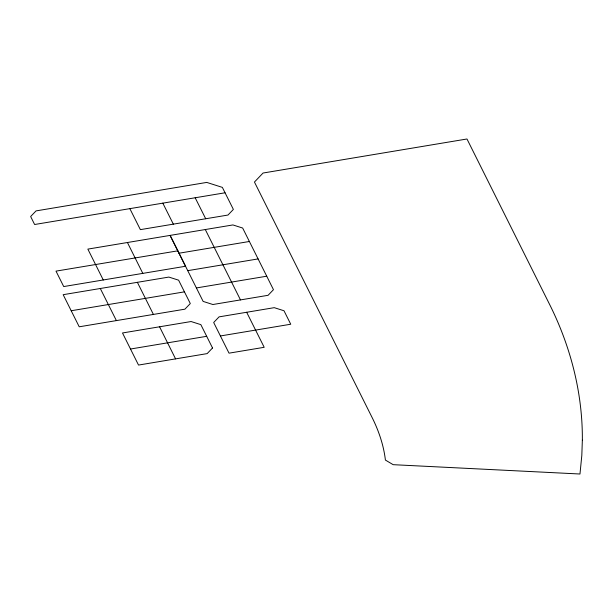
<?xml version="1.0" encoding="UTF-8"?>
<svg xmlns="http://www.w3.org/2000/svg" width="613" height="613" viewBox="0 0 613 613"><rect width="100%" height="100%" fill="white"/><g stroke="black" fill="none" stroke-linecap="round" stroke-linejoin="round"><path stroke-width="0.92" d="M225.04 192.788L34.619 224.504L30.65 216.519L36.052 210.895L206.757 182.413L222.35 187.379L233.377 209.416L227.975 215.048L140.369 229.637L129.849 208.635M103.268 279.972L87.851 249.108L232.917 224.94L242.664 228.044L273.467 289.681L268.08 295.305L212.887 304.515L203.141 301.412L170.1 235.407L185.547 266.257L63.721 286.562L56.005 271.13L177.831 250.832M249.391 241.484L179.027 253.215M187.739 270.662L258.096 258.916M196.382 287.949L266.732 276.21M71.2 310.745L184.444 291.857L190.306 303.55L184.904 309.174L79.23 326.798L63.17 294.684L168.851 277.076L178.605 280.172L184.444 291.857M130.508 349.019L206.681 336.315M220.396 335.962L290.731 324.231L284.003 310.768L274.256 307.665L219.079 316.867L213.676 322.499L229.024 353.165L264.195 347.303L246.664 312.27M195.172 197.761L205.707 218.757M205.294 229.538L240.48 299.91M162.82 203.148L173.341 224.151M100.302 288.501L116.386 320.607M127.42 242.518L142.806 273.383M137.373 282.317L153.403 314.431M159.564 326.79L175.563 358.881M582.35 440.172L581.814 455.451L579.975 474.01L393.171 464.677L385.408 460.072C383.7 445.605 379.018 431.613 372.635 418.564L254.449 182.038L263.061 173.027L466.983 138.99L549.623 304.469C570.626 346.445 582.702 393.125 582.35 440.172M212.527 347.985L207.156 353.609L138.523 365.064L122.493 332.974L191.087 321.534L200.842 324.637L212.527 347.985"/></g></svg>
